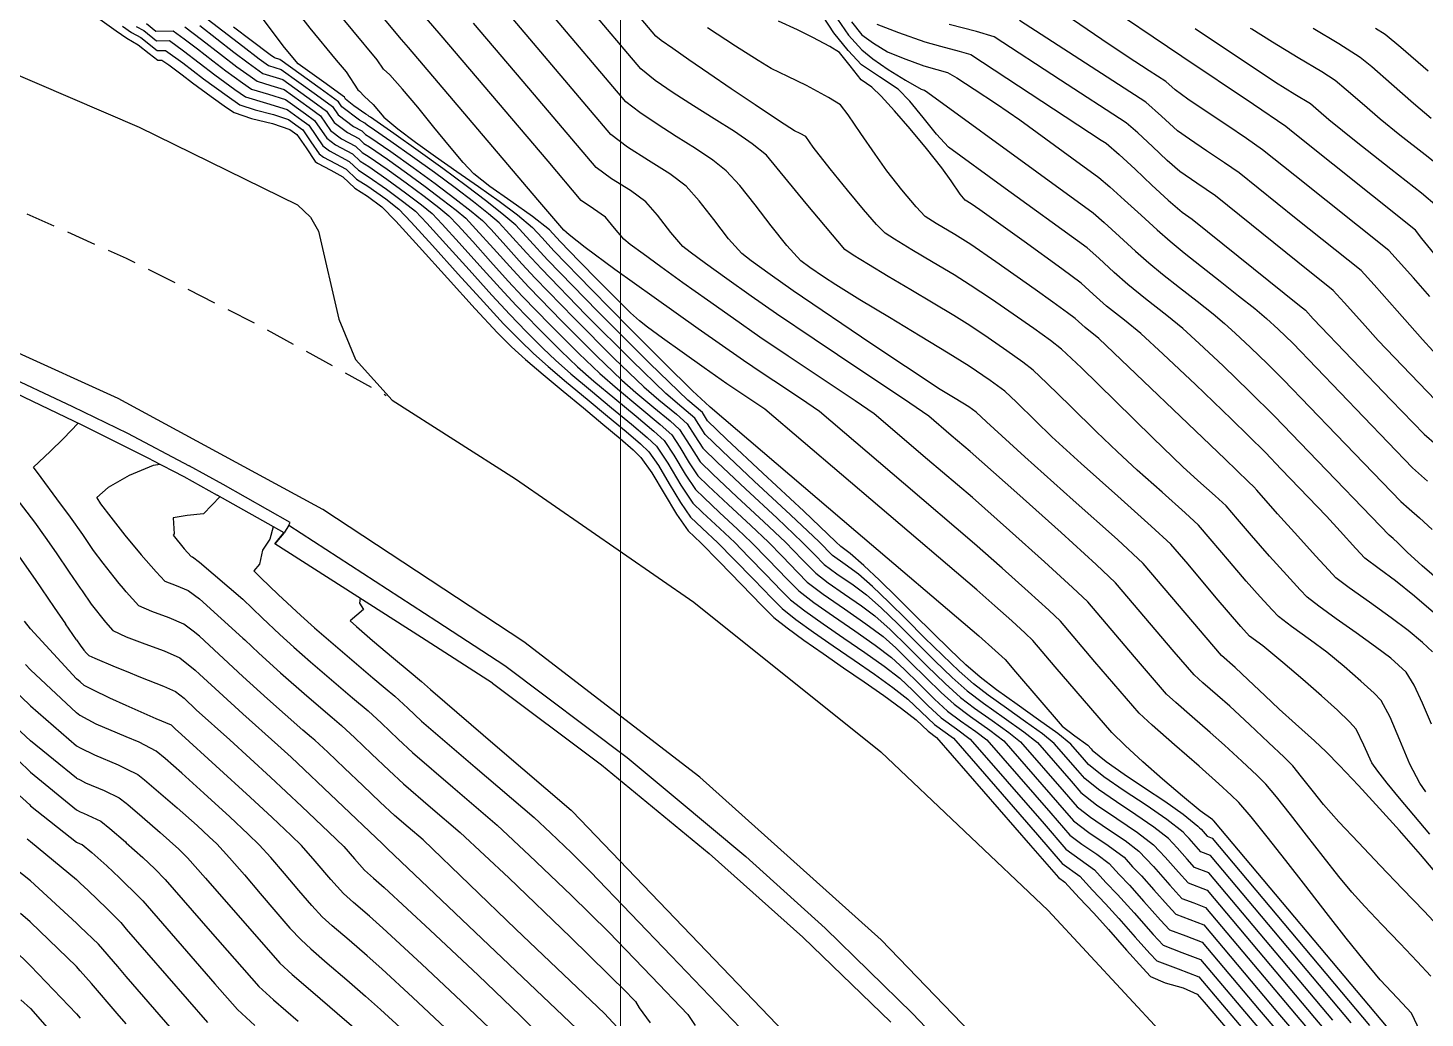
# Model space of a CAD drawing. Extents: x 61466 to 63015, y 108404 to 110397.
# Drawn here: x 62475 to 62533.9, y 109162.6 to 109204.3 of the extents above; entities that cross this region are included whole.
import ezdxf

# ---------------------------------------------------------------- set-up
doc = ezdxf.new("R2010")
doc.units = 0
doc.header["$LTSCALE"] = 1.000015
doc.header["$MEASUREMENT"] = 0
doc.linetypes.add('TRATTEGGIATA2', pattern=[0.375, 0.25, -0.125])
for name, color, linetype in [('Bâti', 7, 'Continuous'), ('coordinate', 2, 'Continuous'), ('curve livello 5m', 7, 'Continuous'), ('Per+Mod Surf', 7, 'Continuous'), ('Strade', 7, 'Continuous')]:
    doc.layers.add(name, color=color, linetype=linetype)
doc.layers.add('no_plot', color=5, linetype='Continuous', plot=False)

msp = doc.modelspace()

# ---------------------------------------------------------------- linework, layer by layer
at = {"layer": 'Bâti', "linetype": 'Continuous'}
for p, q in [((62473.379, 109190.015), (62476.909, 109188.343)), ((62477.316, 109187.568), (62474.532, 109188.892)), ((62476.909, 109188.343), (62479.234, 109187.222)), ((62480.234, 109186.096), (62477.316, 109187.568)), ((62479.234, 109187.222), (62481.819, 109185.847)), ((62480.234, 109186.096), (62481.597, 109185.403)), ((62483.262, 109185.062), (62481.819, 109185.847)), ((62481.597, 109185.403), (62483.01, 109184.62)), ((62486.079, 109183.462), (62483.262, 109185.062)), ((62485.827, 109183.02), (62483.01, 109184.62)), ((62486.017, 109183.343), (62485.827, 109183.02)), ((62486.017, 109183.343), (62486.079, 109183.462)), ((62486.017, 109183.343), (62492.255, 109179.302)), ((62485.807, 109183.018), (62485.433, 109182.565)), ((62491.605, 109178.62), (62485.433, 109182.565)), ((62492.255, 109179.302), (62495.127, 109177.441)), ((62494.609, 109176.698), (62491.605, 109178.62)), ((62495.127, 109177.441), (62500.274, 109173.564)), ((62494.609, 109176.698), (62499.187, 109173.26)), ((62499.187, 109173.26), (62503.731, 109169.526)), ((62500.274, 109173.564), (62502.298, 109171.878)), ((62502.298, 109171.878), (62505.28, 109169.395)), ((62503.731, 109169.526), (62507.675, 109166.004)), ((62505.28, 109169.395), (62508.611, 109166.379)), ((62508.611, 109166.379), (62512.298, 109162.788)), ((62507.675, 109166.004), (62511.379, 109162.412)), ((62512.298, 109162.788), (62515.977, 109158.911))]:
    msp.add_line(p, q, dxfattribs=at)
at = {"layer": 'coordinate', "linetype": 'Continuous', "lineweight": 0}
msp.add_line((62500, 109249.448), (62500, 108959.046), dxfattribs=at)
at = {"layer": 'curve livello 5m', "color": 2}
for p, q in [((62482.256, 109181.793), (62484.084, 109180.237)), ((62477.082, 109176.88), (62475.143, 109178.986)), ((62475.143, 109171.533), (62477.082, 109170.006)), ((62475.143, 109162.998), (62477.082, 109160.797))]:
    msp.add_line(p, q, dxfattribs=at)
at = {"layer": 'curve livello 5m', "color": 2, "flags": 128}
for points in [[(62532.326, 109162.168), (62524.988, 109170.903), (62524.971, 109170.909), (62524.951, 109170.932), (62524.946, 109170.937), (62524.941, 109170.943), (62524.418, 109171.318), (62523.668, 109171.934), (62522.829, 109172.65), (62521.993, 109173.388), (62521.248, 109174.069), (62520.684, 109174.614), (62518.31, 109177.381), (62517.358, 109178.499), (62517.045, 109178.795), (62516.474, 109179.315), (62515.756, 109179.958), (62515.001, 109180.625), (62510.914, 109184.105), (62506.071, 109188.23), (62505.354, 109188.714), (62504.467, 109189.308), (62503.517, 109189.975), (62502.586, 109190.636), (62501.763, 109191.228), (62501.136, 109191.688), (62500.794, 109191.952), (62500.421, 109192.297), (62499.82, 109192.884), (62499.072, 109193.633), (62498.257, 109194.463), (62497.454, 109195.294), (62496.998, 109195.791), (62496.283, 109196.354), (62495.379, 109196.989), (62494.488, 109197.615), (62493.814, 109198.152), (62493.369, 109198.625), (62492.788, 109199.311), (62492.131, 109200.117), (62491.454, 109200.949), (62490.815, 109201.713), (62490.272, 109202.317), (62490.007, 109202.558), (62489.75, 109202.947), (62488.725, 109204.179), (62487.975, 109205.083)], [(62534.092, 109170.336), (62533.411, 109171.131), (62532.803, 109171.856), (62532.291, 109172.483), (62531.898, 109172.988), (62531.645, 109173.343), (62531.305, 109174.08), (62530.983, 109174.76), (62530.7, 109175.069), (62530.196, 109175.554), (62529.523, 109176.166), (62528.738, 109176.855), (62527.895, 109177.572), (62527.048, 109178.27), (62526.491, 109178.678), (62526.12, 109179.087), (62525.091, 109180.294), (62523.906, 109181.701), (62523.177, 109182.544), (62522.35, 109183.312), (62520.94, 109184.57), (62519.396, 109185.946), (62518.165, 109187.064), (62517.47, 109187.738), (62516.671, 109188.525), (62516.179, 109188.993), (62515.561, 109189.446), (62514.684, 109190.041), (62513.801, 109190.595), (62512.62, 109191.31), (62511.319, 109192.09), (62510.075, 109192.841), (62509.067, 109193.467), (62508.55, 109193.809), (62507.971, 109194.204), (62507.588, 109194.48), (62506.997, 109195.123), (62506.344, 109195.951), (62505.672, 109196.837), (62505.025, 109197.654), (62504.448, 109198.276), (62503.877, 109198.728), (62503.149, 109199.216), (62502.343, 109199.723), (62501.535, 109200.231), (62500.802, 109200.723), (62500.22, 109201.179), (62496.869, 109205.139)], [(62482.277, 109204.388), (62482.996, 109203.83), (62483.713, 109203.274), (62484.305, 109202.823), (62484.305, 109202.823), (62484.93, 109202.376), (62485.767, 109202.122), (62487.032, 109201.202), (62487.611, 109200.782), (62487.936, 109200.305), (62488.498, 109199.885), (62488.966, 109199.635), (62489.183, 109199.427), (62489.417, 109199.283), (62490.178, 109198.757), (62490.98, 109198.186), (62491.767, 109197.61), (62492.482, 109197.072), (62493.069, 109196.614), (62493.472, 109196.276), (62493.472, 109196.276), (62493.907, 109195.818), (62494.649, 109194.997), (62495.466, 109194.09), (62496.13, 109193.37), (62496.13, 109193.37), (62497.533, 109191.929), (62498.984, 109190.478), (62500.048, 109189.451), (62500.048, 109189.451), (62500.642, 109188.936), (62501.396, 109188.311), (62502.082, 109187.74), (62502.473, 109187.384), (62502.473, 109187.384), (62502.908, 109186.711), (62503.354, 109186.011), (62503.354, 109186.011), (62503.884, 109185.492), (62504.9, 109184.545), (62506.038, 109183.487), (62506.938, 109182.633), (62506.938, 109182.633), (62507.649, 109181.903), (62508.215, 109181.328), (62508.215, 109181.328), (62508.741, 109180.928), (62509.435, 109180.447), (62510.143, 109179.958), (62510.71, 109179.532), (62510.71, 109179.532), (62511.347, 109178.958), (62512.103, 109178.223), (62512.901, 109177.43), (62513.666, 109176.685), (62514.321, 109176.092), (62514.321, 109176.092), (62514.909, 109175.643), (62515.65, 109175.118), (62516.357, 109174.615), (62516.846, 109174.23), (62516.846, 109174.23), (62518.688, 109172.119), (62519.231, 109171.488), (62519.787, 109171.057), (62520.513, 109170.566), (62521.247, 109170.07), (62521.828, 109169.626), (62521.828, 109169.626), (62522.13, 109169.293), (62522.439, 109168.971), (62523.139, 109168.187), (62523.645, 109167.625), (62523.645, 109167.625), (62524.146, 109167.439), (62524.639, 109167.253), (62524.639, 109167.253), (62528.45, 109162.716), (62529.716, 109161.229)], [(62534.579, 109180.937), (62533.767, 109181.638), (62533.133, 109182.207), (62532.731, 109182.608), (62532.534, 109182.79), (62532.373, 109182.931), (62528.985, 109186.438), (62527.542, 109187.94), (62526.489, 109188.977), (62525.373, 109190.054), (62524.375, 109190.998), (62523.677, 109191.636), (62523.005, 109192.18), (62522.113, 109192.879), (62521.359, 109193.486), (62520.792, 109193.992), (62520.138, 109194.591), (62519.649, 109195.023), (62516.037, 109197.644), (62513.813, 109199.264), (62513.307, 109199.811), (62512.737, 109200.512), (62512.175, 109201.202), (62511.693, 109201.713), (62510.906, 109202.229), (62510.143, 109202.734), (62509.578, 109203.336), (62508.981, 109204.09), (62508.534, 109204.77)], [(62534.649, 109190.208), (62533.782, 109191.17), (62532.709, 109192.383), (62531.741, 109193.474), (62531.187, 109194.074), (62528.461, 109196.248), (62526.048, 109198.187), (62525.439, 109198.613), (62524.682, 109199.118), (62523.959, 109199.602), (62523.454, 109199.961), (62522.78, 109200.574), (62522.126, 109201.166), (62516.802, 109204.607)], [(62534.144, 109200.473), (62533.397, 109201.112), (62532.473, 109201.918), (62531.636, 109202.646), (62531.151, 109203.05), (62530.255, 109203.619), (62529.176, 109204.271)], [(62483.127, 109184.554), (62482.423, 109183.834), (62481.734, 109183.754), (62481.156, 109183.656), (62481.156, 109183.656), (62481.193, 109182.984), (62481.153, 109182.922), (62481.621, 109182.349), (62481.903, 109182.037), (62481.96, 109182.013), (62482.256, 109181.793)], [(62484.084, 109180.237), (62484.903, 109179.448), (62485.642, 109178.746), (62485.642, 109178.746), (62486.232, 109178.214), (62486.938, 109177.591), (62486.938, 109177.591), (62488.704, 109176.08), (62488.704, 109176.08), (62489.367, 109175.532), (62489.926, 109175.01), (62490.626, 109174.339), (62491.229, 109173.774), (62491.229, 109173.774), (62492.933, 109172.316), (62494.797, 109170.722), (62496.166, 109169.443), (62497.909, 109167.77), (62499.502, 109166.203), (62501.294, 109164.335), (62502.826, 109162.737), (62503.135, 109162.273)], [(62475.143, 109178.986), (62474.887, 109179.311)], [(62477.237, 109176.747), (62477.082, 109176.88)], [(62479.176, 109175.753), (62478.486, 109176.07), (62477.769, 109176.411), (62477.409, 109176.599), (62477.237, 109176.747)], [(62494.782, 109161.866), (62493.303, 109163.288), (62491.614, 109164.879), (62489.988, 109166.381), (62489.416, 109166.883), (62488.746, 109167.46), (62488.321, 109167.838), (62487.793, 109168.426), (62487.132, 109169.203), (62486.554, 109169.854), (62486.118, 109170.278), (62485.319, 109171.036), (62484.395, 109171.901), (62481.507, 109174.54), (62481.239, 109174.779), (62481.142, 109174.871), (62481.074, 109174.925), (62480.429, 109175.191), (62479.42, 109175.641), (62479.176, 109175.753)], [(62474.385, 109172.235), (62475.109, 109171.565), (62475.143, 109171.533)], [(62477.082, 109170.006), (62477.237, 109169.933)], [(62477.237, 109169.933), (62477.319, 109169.895), (62477.723, 109169.564), (62478.361, 109168.998), (62478.361, 109168.998), (62478.889, 109168.502), (62479.176, 109168.222)], [(62479.176, 109168.222), (62479.452, 109167.955), (62479.879, 109167.522), (62479.879, 109167.522), (62482.912, 109164.03), (62483.864, 109162.945), (62484.592, 109162.282)], [(62474.737, 109163.354), (62475.143, 109162.998)]]:
    msp.add_lwpolyline(points, dxfattribs=at)
at = {"layer": 'no_plot'}
for p, q in [((62482.256, 109180.244), (62484.084, 109178.597)), ((62477.082, 109178.519), (62476.617, 109179.189)), ((62484.084, 109176.976), (62482.256, 109178.672)), ((62477.082, 109175.45), (62475.143, 109177.254)), ((62482.256, 109177.076), (62484.084, 109175.399)), ((62475.143, 109175.734), (62477.082, 109174.052)), ((62477.082, 109172.696), (62475.143, 109174.26)), ((62475.143, 109172.947), (62477.082, 109171.354)), ((62475.143, 109170.03), (62477.082, 109168.424)), ((62475.143, 109168.372), (62477.082, 109166.591)), ((62475.143, 109166.631), (62477.082, 109164.763)), ((62477.082, 109162.773), (62475.143, 109164.797))]:
    msp.add_line(p, q, dxfattribs=at)
at = {"layer": 'no_plot', "flags": 128}
for points in [[(62534.125, 109164.36), (62533.554, 109164.974), (62532.832, 109165.729), (62532.063, 109166.53), (62531.352, 109167.283), (62530.8, 109167.893), (62530.8, 109167.893), (62530.25, 109168.559), (62529.594, 109169.391), (62528.894, 109170.292), (62528.215, 109171.165), (62527.62, 109171.913), (62527.174, 109172.438), (62527.174, 109172.438), (62526.805, 109172.803), (62526.161, 109173.415), (62525.433, 109174.089), (62525.433, 109174.089), (62524.833, 109174.623), (62524.079, 109175.28), (62523.393, 109175.879), (62522.999, 109176.238), (62522.999, 109176.238), (62521.651, 109177.809), (62519.686, 109180.117), (62519.039, 109180.73), (62517.859, 109181.803), (62516.376, 109183.131), (62514.816, 109184.509), (62514.816, 109184.509), (62512.922, 109186.122), (62510.676, 109188.035), (62509.878, 109188.586), (62508.528, 109189.485), (62507.05, 109190.467), (62505.869, 109191.266), (62505.869, 109191.266), (62504.753, 109192.047), (62503.653, 109192.824), (62502.617, 109193.561), (62501.697, 109194.223), (62500.942, 109194.774), (62500.403, 109195.177), (62500.131, 109195.396), (62500.131, 109195.396), (62499.745, 109195.863), (62499.365, 109196.321), (62499.365, 109196.321), (62498.852, 109196.674), (62498.335, 109197.029), (62498.335, 109197.029), (62496.943, 109198.673), (62492.437, 109203.979), (62490.218, 109206.555)], [(62535.132, 109193.719), (62533.755, 109195.423), (62533.755, 109195.423), (62533.484, 109195.773), (62531.674, 109197.221), (62528.325, 109199.892), (62528.02, 109200.137), (62526.653, 109201.071), (62523.642, 109203.083), (62520.062, 109205.513)], [(62486.104, 109205.307), (62486.91, 109204.278), (62486.91, 109204.278), (62488.022, 109202.938), (62488.44, 109202.436), (62488.935, 109201.687), (62488.997, 109201.631), (62489.191, 109201.414), (62489.578, 109201.062), (62490.026, 109200.535), (62490.612, 109200.037), (62491.353, 109199.477), (62492.201, 109198.872), (62493.105, 109198.244), (62494.016, 109197.612), (62494.884, 109196.996), (62495.66, 109196.415), (62496.293, 109195.888), (62496.293, 109195.888), (62496.69, 109195.457), (62497.189, 109194.909), (62497.189, 109194.909), (62498.769, 109193.273), (62500.375, 109191.64), (62501.847, 109190.166), (62503.029, 109189.011), (62503.763, 109188.332), (62503.767, 109188.329), (62503.768, 109188.328), (62509.911, 109183.097), (62515.093, 109178.683), (62515.781, 109178.071), (62516.195, 109177.69), (62516.639, 109177.168), (62518.603, 109174.879), (62519.138, 109174.484), (62519.678, 109174.086), (62519.821, 109173.923), (62519.863, 109173.874), (62520.454, 109173.397), (62521.214, 109172.86), (62522.063, 109172.292), (62522.918, 109171.72), (62523.697, 109171.173), (62524.318, 109170.679), (62524.383, 109170.608), (62524.449, 109170.54), (62524.706, 109170.253), (62524.918, 109170.173), (62531.55, 109162.277)], [(62533.68, 109162.025), (62533.306, 109162.793), (62532.723, 109163.424), (62531.989, 109164.207), (62531.989, 109164.207), (62531.333, 109164.995), (62530.563, 109165.959), (62529.723, 109167.032), (62528.859, 109168.146), (62528.014, 109169.234), (62527.232, 109170.229), (62526.558, 109171.063), (62526.036, 109171.669), (62526.036, 109171.669), (62525.716, 109171.98), (62525.204, 109172.458), (62525.204, 109172.458), (62524.375, 109173.195), (62523.333, 109174.103), (62522.387, 109174.93), (62521.842, 109175.426), (62521.842, 109175.426), (62519.981, 109177.595), (62518.522, 109179.308), (62518.042, 109179.763), (62517.167, 109180.559), (62516.066, 109181.545), (62514.909, 109182.567), (62511.918, 109185.114), (62508.373, 109188.133), (62507.842, 109188.5), (62506.941, 109189.099), (62505.956, 109189.754), (62505.168, 109190.287), (62505.168, 109190.287), (62503.268, 109191.619), (62501.407, 109192.941), (62499.762, 109194.124), (62498.509, 109195.044), (62497.825, 109195.572), (62497.825, 109195.572), (62497.718, 109195.679), (62497.704, 109195.694), (62497.602, 109195.77), (62496.509, 109197.055), (62491.069, 109203.46), (62490.775, 109203.802), (62489.427, 109205.42)], [(62533.92, 109172.123), (62533.659, 109172.483), (62533.659, 109172.483), (62533.249, 109173.282), (62532.825, 109174.293), (62532.411, 109175.268), (62532.034, 109175.962), (62532.034, 109175.962), (62531.737, 109176.273), (62531.184, 109176.781), (62530.483, 109177.391), (62529.742, 109178.007), (62529.742, 109178.007), (62529.063, 109178.509), (62528.259, 109179.078), (62527.704, 109179.498), (62527.704, 109179.498), (62527.438, 109179.779), (62526.935, 109180.335), (62526.346, 109180.998), (62526.346, 109180.998), (62525.645, 109181.82), (62524.838, 109182.778), (62524.341, 109183.353), (62524.341, 109183.353), (62523.777, 109183.876), (62522.816, 109184.734), (62521.764, 109185.671), (62520.926, 109186.433), (62520.926, 109186.433), (62520.04, 109187.287), (62518.947, 109188.362), (62517.955, 109189.335), (62517.376, 109189.88), (62517.376, 109189.88), (62516.944, 109190.209), (62516.271, 109190.689), (62515.484, 109191.233), (62514.706, 109191.752), (62514.706, 109191.752), (62514.029, 109192.178), (62513.168, 109192.699), (62512.217, 109193.264), (62511.274, 109193.823), (62510.434, 109194.326), (62509.794, 109194.721), (62509.449, 109194.959), (62509.449, 109194.959), (62507.821, 109196.898), (62506.142, 109198.928), (62505.543, 109199.409), (62504.791, 109199.927), (62503.945, 109200.466), (62503.068, 109201.013), (62502.219, 109201.555), (62501.459, 109202.076), (62500.849, 109202.563), (62500.849, 109202.563), (62498.59, 109205.231)], [(62534.152, 109174.973), (62533.777, 109175.856), (62533.419, 109176.611), (62533.085, 109177.165), (62533.085, 109177.165), (62532.436, 109177.744), (62531.795, 109178.23), (62530.982, 109178.81), (62530.138, 109179.405), (62529.404, 109179.935), (62528.918, 109180.318), (62528.918, 109180.318), (62528.621, 109180.627), (62528.057, 109181.242), (62527.338, 109182.043), (62526.572, 109182.908), (62526.572, 109182.908), (62525.977, 109183.609), (62525.505, 109184.162), (62525.049, 109184.58), (62524.315, 109185.234), (62523.686, 109185.802), (62523.686, 109185.802), (62522.411, 109187.031), (62520.835, 109188.581), (62519.407, 109189.982), (62518.573, 109190.767), (62518.573, 109190.767), (62518.109, 109191.124), (62517.4, 109191.637), (62516.538, 109192.241), (62515.617, 109192.871), (62514.728, 109193.463), (62514.728, 109193.463), (62514.042, 109193.891), (62513.16, 109194.417), (62512.262, 109194.95), (62511.529, 109195.393), (62511.139, 109195.652), (62511.139, 109195.652), (62510.784, 109196.014), (62510.23, 109196.642), (62509.551, 109197.452), (62508.819, 109198.355), (62508.106, 109199.265), (62508.106, 109199.265), (62507.794, 109199.712), (62507.562, 109199.843), (62507.323, 109199.957), (62506.692, 109200.365), (62505.666, 109201.051), (62504.658, 109201.732), (62503.712, 109202.375), (62502.876, 109202.949), (62502.194, 109203.424), (62501.713, 109203.766), (62501.477, 109203.946), (62501.477, 109203.946), (62500.312, 109205.323)], [(62477.866, 109204.8), (62478.743, 109204.171), (62479.198, 109203.854), (62479.678, 109203.585), (62480.137, 109203.213), (62480.504, 109202.927), (62480.504, 109202.927), (62480.676, 109202.931), (62480.962, 109202.733), (62481.532, 109202.316), (62481.532, 109202.316), (62481.966, 109201.983), (62482.748, 109201.41), (62483.397, 109200.945), (62483.719, 109200.728), (62483.719, 109200.728), (62484.454, 109200.483), (62485.338, 109200.262), (62486.067, 109200.016), (62486.067, 109200.016), (62486.267, 109199.871), (62486.359, 109199.804), (62486.747, 109199.235), (62487.138, 109198.662), (62487.138, 109198.662), (62487.229, 109198.594), (62487.798, 109198.294), (62488.304, 109198.02), (62488.304, 109198.02), (62488.801, 109197.542), (62489.339, 109197.21), (62489.945, 109196.761), (62490.524, 109196.159), (62491.515, 109195.069), (62492.702, 109193.749), (62493.871, 109192.455), (62494.807, 109191.446), (62494.807, 109191.446), (62495.399, 109190.854), (62495.991, 109190.328), (62496.737, 109189.695), (62497.572, 109189), (62498.433, 109188.29), (62499.255, 109187.609), (62499.976, 109187.004), (62500.531, 109186.52), (62500.857, 109186.204), (62500.857, 109186.204), (62501.317, 109185.554), (62501.834, 109184.688), (62502.359, 109183.808), (62502.84, 109183.114), (62502.84, 109183.114), (62503.382, 109182.603), (62504.148, 109181.826), (62505.093, 109180.847), (62505.951, 109179.962), (62506.453, 109179.466), (62506.453, 109179.466), (62507.011, 109179.021), (62507.716, 109178.505), (62508.524, 109177.94), (62509.386, 109177.348), (62510.256, 109176.751), (62511.088, 109176.171), (62511.836, 109175.629), (62512.451, 109175.148), (62512.451, 109175.148), (62512.954, 109174.669), (62513.306, 109174.41), (62517.271, 109169.863), (62518.44, 109168.505), (62518.714, 109168.308), (62519.314, 109167.649), (62519.927, 109167.01), (62520.544, 109166.326), (62521.314, 109165.455), (62521.989, 109164.695), (62522.32, 109164.341), (62522.32, 109164.341), (62522.934, 109164.081), (62523.688, 109163.861), (62524.29, 109163.602), (62524.29, 109163.602), (62524.574, 109163.264), (62527.005, 109160.408)], [(62479.021, 109204.366), (62479.397, 109204.104), (62479.794, 109203.881), (62480.477, 109203.336), (62480.833, 109203.345), (62481.561, 109202.822), (62481.999, 109202.485), (62482.433, 109202.151), (62483.423, 109201.43), (62483.962, 109201.058), (62484.601, 109200.844), (62485.371, 109200.651), (62486.007, 109200.438), (62486.42, 109200.137), (62486.609, 109200), (62486.952, 109199.497), (62487.298, 109198.99), (62487.482, 109198.852), (62487.987, 109198.586), (62488.437, 109198.343), (62488.877, 109197.919), (62489.354, 109197.625), (62490.106, 109197.09), (62490.65, 109196.664), (62491.177, 109196.117), (62492.078, 109195.126), (62493.158, 109193.925), (62494.221, 109192.749), (62495.071, 109191.831), (62495.761, 109191.127), (62496.329, 109190.573), (62496.943, 109190.031), (62497.724, 109189.371), (62498.589, 109188.654), (62499.451, 109187.942), (62500.227, 109187.295), (62500.832, 109186.774), (62501.181, 109186.44), (62501.589, 109185.862), (62502.049, 109185.093), (62502.515, 109184.31), (62502.943, 109183.693), (62503.439, 109183.222), (62504.093, 109182.609), (62504.77, 109181.923), (62505.604, 109181.058), (62506.362, 109180.276), (62506.805, 109179.838), (62507.38, 109179.383), (62508.118, 109178.85), (62508.957, 109178.268), (62509.837, 109177.666), (62510.695, 109177.072), (62511.471, 109176.516), (62512.103, 109176.025), (62512.661, 109175.494), (62513.227, 109174.954), (62514.014, 109174.374), (62517.554, 109170.314), (62518.598, 109169.102), (62519.337, 109168.572), (62519.877, 109167.978), (62520.43, 109167.403), (62520.985, 109166.786), (62521.679, 109166.002), (62522.287, 109165.317), (62522.585, 109164.998), (62523.478, 109164.664), (62524.36, 109164.333), (62525.35, 109163.154), (62527.547, 109160.572)], [(62479.597, 109204.353), (62479.911, 109204.177), (62480.451, 109203.746), (62480.99, 109203.758), (62481.59, 109203.328), (62482.248, 109202.822), (62482.901, 109202.319), (62482.901, 109202.319), (62483.745, 109201.704), (62484.204, 109201.387), (62484.204, 109201.387), (62485.077, 109201.123), (62485.947, 109200.859), (62485.947, 109200.859), (62486.573, 109200.403), (62486.859, 109200.195), (62487.158, 109199.759), (62487.457, 109199.319), (62487.457, 109199.319), (62487.736, 109199.111), (62488.569, 109198.666), (62488.953, 109198.296), (62489.37, 109198.039), (62490.136, 109197.502), (62490.871, 109196.957), (62491.356, 109196.567), (62491.356, 109196.567), (62491.83, 109196.074), (62492.641, 109195.182), (62493.613, 109194.101), (62494.57, 109193.042), (62495.336, 109192.216), (62495.336, 109192.216), (62496.024, 109191.509), (62496.736, 109190.797), (62497.259, 109190.292), (62497.259, 109190.292), (62497.902, 109189.727), (62498.727, 109189.034), (62499.618, 109188.298), (62500.456, 109187.603), (62501.124, 109187.035), (62501.504, 109186.676), (62501.504, 109186.676), (62501.992, 109185.957), (62502.537, 109185.032), (62503.046, 109184.272), (62503.454, 109183.878), (62504.181, 109183.203), (62504.804, 109182.615), (62505.391, 109182.02), (62506.116, 109181.269), (62506.773, 109180.591), (62507.158, 109180.21), (62507.755, 109179.743), (62508.532, 109179.189), (62509.405, 109178.588), (62510.29, 109177.98), (62511.101, 109177.405), (62511.755, 109176.902), (62512.302, 109176.393), (62512.941, 109175.76), (62513.501, 109175.238), (62514.144, 109174.767), (62514.722, 109174.338), (62517.838, 109170.765), (62518.756, 109169.698), (62519.351, 109169.271), (62519.96, 109168.835), (62520.44, 109168.306), (62520.932, 109167.795), (62521.628, 109167.018), (62522.425, 109166.117), (62522.85, 109165.655), (62523.645, 109165.358), (62524.43, 109165.063), (62526.125, 109163.045), (62528.089, 109160.736)], [(62480.027, 109204.473), (62480.425, 109204.155), (62481.147, 109204.172), (62481.619, 109203.833), (62482.173, 109203.41), (62482.821, 109202.906), (62483.369, 109202.487), (62483.369, 109202.487), (62484.067, 109201.979), (62484.446, 109201.717), (62484.446, 109201.717), (62485.168, 109201.498), (62485.887, 109201.28), (62485.887, 109201.28), (62486.726, 109200.67), (62487.11, 109200.391), (62487.617, 109199.648), (62487.99, 109199.369), (62488.702, 109198.989), (62489.03, 109198.673), (62489.386, 109198.454), (62490.152, 109197.921), (62490.936, 109197.35), (62491.615, 109196.836), (62492.061, 109196.47), (62492.061, 109196.47), (62492.483, 109196.032), (62493.204, 109195.238), (62494.069, 109194.277), (62494.92, 109193.335), (62495.601, 109192.601), (62495.601, 109192.601), (62496.527, 109191.649), (62497.486, 109190.69), (62498.188, 109190.012), (62498.188, 109190.012), (62498.872, 109189.415), (62499.752, 109188.681), (62500.653, 109187.936), (62501.403, 109187.305), (62501.827, 109186.912), (62502.246, 109186.296), (62502.713, 109185.503), (62503.149, 109184.852), (62503.499, 109184.509), (62504.169, 109183.884), (62504.921, 109183.185), (62505.515, 109182.621), (62506.213, 109181.909), (62507.015, 109181.078), (62507.51, 109180.583), (62508.138, 109180.097), (62508.965, 109179.516), (62509.869, 109178.897), (62510.724, 109178.298), (62511.407, 109177.779), (62511.943, 109177.289), (62512.581, 109176.661), (62513.224, 109176.027), (62513.774, 109175.523), (62514.317, 109175.116), (62514.965, 109174.659), (62515.43, 109174.302), (62518.121, 109171.216), (62518.914, 109170.295), (62519.42, 109169.915), (62520.058, 109169.489), (62520.582, 109169.099), (62521.003, 109168.635), (62521.434, 109168.187), (62522.045, 109167.506), (62522.743, 109166.717), (62523.115, 109166.312), (62523.812, 109166.052), (62524.5, 109165.793), (62526.9, 109162.935), (62528.631, 109160.9)], [(62481.648, 109204.339), (62482.341, 109203.809), (62483.151, 109203.18), (62483.837, 109202.655), (62483.837, 109202.655), (62484.388, 109202.253), (62484.688, 109202.046), (62484.688, 109202.046), (62485.259, 109201.873), (62485.827, 109201.701), (62485.827, 109201.701), (62486.879, 109200.936), (62487.36, 109200.586), (62487.777, 109199.976), (62488.244, 109199.627), (62488.834, 109199.312), (62489.106, 109199.05), (62489.401, 109198.868), (62490.165, 109198.339), (62490.964, 109197.765), (62491.718, 109197.206), (62492.346, 109196.722), (62492.766, 109196.373), (62492.766, 109196.373), (62493.135, 109195.99), (62493.767, 109195.295), (62494.524, 109194.453), (62495.269, 109193.629), (62495.865, 109192.985), (62495.865, 109192.985), (62497.03, 109191.789), (62498.235, 109190.584), (62499.118, 109189.731), (62499.861, 109189.088), (62500.803, 109188.307), (62501.661, 109187.592), (62502.15, 109187.148), (62502.499, 109186.635), (62502.888, 109185.974), (62503.251, 109185.431), (62503.691, 109185), (62504.534, 109184.214), (62505.48, 109183.336), (62506.226, 109182.627), (62506.799, 109182.043), (62507.457, 109181.362), (62507.863, 109180.955), (62508.536, 109180.444), (62509.425, 109179.827), (62510.332, 109179.2), (62511.058, 109178.655), (62511.586, 109178.18), (62512.211, 109177.571), (62512.872, 109176.915), (62513.505, 109176.298), (62514.047, 109175.807), (62514.733, 109175.294), (62515.551, 109174.717), (62516.138, 109174.266), (62518.404, 109171.667), (62519.072, 109170.891), (62519.719, 109170.406), (62520.535, 109169.86), (62521.205, 109169.362), (62521.567, 109168.964), (62521.937, 109168.579), (62522.461, 109167.995), (62523.061, 109167.316), (62523.38, 109166.968), (62523.979, 109166.745), (62524.569, 109166.523), (62527.675, 109162.826), (62529.174, 109161.064)], [(62482.406, 109204.818), (62483.245, 109204.166), (62484.082, 109203.517), (62484.773, 109202.991), (62484.773, 109202.991), (62485.173, 109202.705), (62485.707, 109202.543), (62487.185, 109201.469), (62487.861, 109200.977), (62488.096, 109200.633), (62488.752, 109200.143), (62489.099, 109199.958), (62489.259, 109199.804), (62489.432, 109199.697), (62490.323, 109199.082), (62491.262, 109198.414), (62492.183, 109197.74), (62493.019, 109197.111), (62493.706, 109196.574), (62494.177, 109196.179), (62494.177, 109196.179), (62494.54, 109195.797), (62495.159, 109195.112), (62495.841, 109194.355), (62496.395, 109193.755), (62496.395, 109193.755), (62498.036, 109192.07), (62499.733, 109190.371), (62500.978, 109189.17), (62501.607, 109188.631), (62502.348, 109188.018), (62502.797, 109187.62), (62503.122, 109187.115), (62503.457, 109186.59), (62504.077, 109185.983), (62505.265, 109184.876), (62506.597, 109183.638), (62507.649, 109182.639), (62508.161, 109182.114), (62508.567, 109181.7), (62509.104, 109181.302), (62509.79, 109180.83), (62510.362, 109180.409), (62510.972, 109179.865), (62511.689, 109179.175), (62512.462, 109178.41), (62513.238, 109177.641), (62513.966, 109176.94), (62514.594, 109176.376), (62515.284, 109175.85), (62516.152, 109175.235), (62516.981, 109174.645), (62517.554, 109174.194), (62518.971, 109172.57), (62519.389, 109172.084), (62520.045, 109171.576), (62520.901, 109170.997), (62521.766, 109170.413), (62522.45, 109169.889), (62522.693, 109169.622), (62522.942, 109169.363), (62523.503, 109168.733), (62523.911, 109168.282), (62524.709, 109167.983), (62529.225, 109162.606), (62530.258, 109161.393)], [(62530, 109162.497), (62524.779, 109168.713), (62524.176, 109168.939), (62523.868, 109169.28), (62523.444, 109169.755), (62523.444, 109169.755), (62523.256, 109169.951), (62523.073, 109170.153), (62522.466, 109170.628), (62521.698, 109171.156), (62520.88, 109171.7), (62520.126, 109172.221), (62519.547, 109172.681), (62519.547, 109172.681), (62519.254, 109173.021), (62518.262, 109174.158), (62517.768, 109174.555), (62517.054, 109175.07), (62516.248, 109175.638), (62515.476, 109176.19), (62514.867, 109176.661), (62514.867, 109176.661), (62514.258, 109177.203), (62513.559, 109177.87), (62512.806, 109178.611), (62512.038, 109179.374), (62511.292, 109180.109), (62510.604, 109180.763), (62510.014, 109181.286), (62510.014, 109181.286), (62509.455, 109181.687), (62508.92, 109182.073), (62508.92, 109182.073), (62508.36, 109182.645), (62507.155, 109183.789), (62505.63, 109185.206), (62504.27, 109186.474), (62503.56, 109187.17), (62503.56, 109187.17), (62503.12, 109187.856), (62502.581, 109188.32), (62501.907, 109188.889), (62500.482, 109190.265), (62498.539, 109192.21), (62496.66, 109194.14), (62496.037, 109194.818), (62495.324, 109195.611), (62494.882, 109196.082), (62494.437, 109196.459), (62493.802, 109196.96), (62493.025, 109197.552), (62492.153, 109198.198), (62491.235, 109198.863), (62490.317, 109199.513), (62489.448, 109200.111), (62489.335, 109200.181), (62489.231, 109200.281), (62489.006, 109200.401), (62488.255, 109200.962), (62488.112, 109201.173), (62487.338, 109201.735), (62485.648, 109202.964), (62485.415, 109203.035), (62485.241, 109203.159), (62484.437, 109203.762), (62483.695, 109204.327)], [(62530.775, 109162.387), (62524.848, 109169.443), (62524.441, 109169.596), (62523.946, 109170.148), (62523.82, 109170.28), (62523.696, 109170.416), (62523.009, 109170.954), (62522.139, 109171.552), (62521.214, 109172.168), (62520.36, 109172.757), (62519.705, 109173.277), (62519.705, 109173.277), (62519.538, 109173.472), (62518.97, 109174.122), (62518.412, 109174.57), (62517.607, 109175.151), (62516.698, 109175.791), (62515.827, 109176.414), (62515.14, 109176.945), (62515.14, 109176.945), (62514.546, 109177.472), (62513.869, 109178.111), (62513.138, 109178.826), (62512.382, 109179.576), (62511.628, 109180.324), (62510.905, 109181.03), (62510.242, 109181.656), (62509.665, 109182.162), (62509.665, 109182.162), (62509.272, 109182.445), (62509.071, 109182.651), (62507.714, 109183.94), (62505.995, 109185.537), (62504.463, 109186.965), (62503.663, 109187.749), (62503.663, 109187.749), (62503.443, 109188.092), (62502.837, 109188.609), (62501.231, 109190.159), (62499.041, 109192.35), (62496.924, 109194.524), (62496.179, 109195.342), (62495.588, 109195.985), (62495.086, 109196.41), (62494.37, 109196.975), (62493.494, 109197.641), (62492.512, 109198.369), (62491.478, 109199.119), (62490.443, 109199.851), (62489.464, 109200.526), (62489.412, 109200.558), (62489.364, 109200.604), (62489.26, 109200.659), (62488.766, 109201.003), (62488.415, 109201.29), (62488.362, 109201.368), (62487.491, 109202.001), (62486.422, 109202.779), (62485.846, 109203.473), (62484.893, 109204.72)], [(62534.633, 109166.254), (62533.844, 109167.089), (62532.94, 109168.033), (62531.994, 109169.019), (62531.076, 109169.983), (62530.258, 109170.858), (62529.611, 109171.579), (62529.611, 109171.579), (62529.179, 109172.116), (62528.685, 109172.751), (62528.313, 109173.207), (62528.313, 109173.207), (62527.943, 109173.578), (62527.295, 109174.199), (62526.493, 109174.953), (62525.663, 109175.72), (62525.663, 109175.72), (62525.139, 109176.183), (62524.528, 109176.716), (62524.156, 109177.05), (62524.156, 109177.05), (62523.322, 109178.022), (62520.85, 109180.926), (62520.035, 109181.697), (62518.552, 109183.047), (62516.686, 109184.718), (62514.724, 109186.451), (62514.724, 109186.451), (62513.925, 109187.131), (62512.978, 109187.937), (62511.915, 109188.672), (62510.115, 109189.87), (62508.145, 109191.179), (62506.57, 109192.246), (62506.57, 109192.246), (62505.495, 109192.999), (62504.467, 109193.728), (62503.581, 109194.366), (62502.933, 109194.842), (62502.616, 109195.091), (62502.616, 109195.091), (62502.11, 109195.677), (62501.557, 109196.401), (62501.06, 109196.973), (62501.06, 109196.973), (62500.416, 109197.439), (62499.615, 109197.942), (62498.963, 109198.413), (62498.963, 109198.413), (62496.133, 109201.757), (62493.804, 109204.498)], [(62534.757, 109168.211), (62533.688, 109169.476), (62532.806, 109170.495), (62532.806, 109170.495), (62531.971, 109171.417), (62531.081, 109172.381), (62530.282, 109173.23), (62529.717, 109173.81), (62529.717, 109173.81), (62529.222, 109174.263), (62528.424, 109174.978), (62527.74, 109175.599), (62527.74, 109175.599), (62527.136, 109176.17), (62526.432, 109176.842), (62525.892, 109177.351), (62525.892, 109177.351), (62525.313, 109177.862), (62524.993, 109178.236), (62522.013, 109181.735), (62520.923, 109182.747), (62519.064, 109184.407), (62517.027, 109186.221), (62515.405, 109187.695), (62515.405, 109187.695), (62514.981, 109188.107), (62514.663, 109188.33), (62514.085, 109188.683), (62513.465, 109189.06), (62513.465, 109189.06), (62510.541, 109190.995), (62507.271, 109193.225), (62507.271, 109193.225), (62506.299, 109193.908), (62505.496, 109194.486), (62505.102, 109194.785), (62505.102, 109194.785), (62504.541, 109195.412), (62503.92, 109196.217), (62503.303, 109197.016), (62502.754, 109197.625), (62502.754, 109197.625), (62502.065, 109198.142), (62501.18, 109198.707), (62500.29, 109199.273), (62499.592, 109199.796), (62499.592, 109199.796), (62495.322, 109204.84)], [(62534.202, 109178.009), (62533.777, 109178.404), (62533.177, 109178.909), (62533.177, 109178.909), (62532.451, 109179.453), (62531.539, 109180.1), (62530.685, 109180.71), (62530.131, 109181.138), (62530.131, 109181.138), (62529.828, 109181.448), (62529.264, 109182.06), (62528.518, 109182.884), (62527.669, 109183.833), (62526.799, 109184.818), (62526.799, 109184.818), (62526.668, 109184.971), (62526.446, 109185.171), (62525.458, 109186.13), (62520.144, 109191.211), (62519.571, 109191.668), (62519.149, 109192.048), (62518.825, 109192.289), (62518.198, 109192.744), (62517.456, 109193.277), (62517.456, 109193.277), (62515.807, 109194.443), (62514.749, 109195.175), (62514.749, 109195.175), (62514.073, 109195.588), (62513.285, 109196.057), (62512.829, 109196.346), (62512.829, 109196.346), (62512.451, 109196.751), (62511.85, 109197.467), (62511.206, 109198.279), (62511.206, 109198.279), (62510.715, 109198.97), (62510.122, 109199.848), (62509.586, 109200.635), (62509.267, 109201.055), (62509.267, 109201.055), (62508.757, 109201.363), (62507.826, 109201.868), (62507.826, 109201.868), (62507.043, 109202.243), (62506.347, 109202.579), (62506.347, 109202.579), (62505.797, 109202.915), (62504.839, 109203.528), (62503.655, 109204.298)], [(62534.234, 109179.666), (62533.433, 109180.356), (62532.644, 109181.007), (62532.644, 109181.007), (62531.945, 109181.515), (62531.344, 109181.958), (62531.344, 109181.958), (62530.964, 109182.37), (62530.308, 109183.104), (62529.736, 109183.734), (62529.736, 109183.734), (62527.827, 109185.71), (62527.16, 109186.405), (62525.729, 109187.813), (62524.214, 109189.276), (62522.859, 109190.558), (62521.91, 109191.423), (62521.91, 109191.423), (62521.217, 109191.979), (62520.465, 109192.577), (62520.465, 109192.577), (62519.905, 109193.082), (62519.399, 109193.535), (62519.399, 109193.535), (62518.58, 109194.145), (62516.998, 109195.294), (62515.126, 109196.637), (62515.126, 109196.637), (62514.771, 109196.886), (62514.519, 109197.039), (62514.306, 109197.293), (62513.916, 109197.852), (62513.536, 109198.395), (62513.536, 109198.395), (62512.887, 109199.207), (62512.197, 109200.035), (62511.536, 109200.799), (62510.976, 109201.415), (62510.587, 109201.802), (62510.587, 109201.802), (62510.132, 109202.102), (62509.669, 109202.691), (62509.22, 109203.256), (62509.22, 109203.256), (62508.812, 109203.502), (62508.09, 109203.894), (62508.09, 109203.894), (62507.447, 109204.209), (62506.649, 109204.582)], [(62509.132, 109204.66), (62509.601, 109203.985), (62510.155, 109203.366), (62510.622, 109202.993), (62511.274, 109202.542), (62511.995, 109202.089), (62512.665, 109201.712), (62512.743, 109201.682), (62512.793, 109201.668), (62512.946, 109201.567), (62517.524, 109198.234), (62519.899, 109196.51), (62520.368, 109196.101), (62521.015, 109195.51), (62521.692, 109194.891), (62522.253, 109194.395), (62522.825, 109193.927), (62523.537, 109193.366), (62524.282, 109192.784), (62524.952, 109192.253), (62525.443, 109191.848), (62525.891, 109191.438), (62526.532, 109190.832), (62527.249, 109190.14), (62527.925, 109189.475), (62530.143, 109187.166), (62532.864, 109184.349), (62533.217, 109184.038), (62533.653, 109183.656), (62534.186, 109183.17)], [(62509.73, 109204.55), (62510.166, 109203.998), (62510.644, 109203.646), (62511.238, 109203.291), (62511.896, 109203.013), (62512.776, 109202.694), (62513.323, 109202.545), (62513.772, 109202.418), (62514.161, 109202.189), (62514.895, 109201.716), (62515.828, 109201.095), (62516.82, 109200.419), (62519.012, 109198.823), (62520.149, 109197.997), (62520.603, 109197.605), (62521.226, 109197.04), (62521.921, 109196.402), (62522.594, 109195.79), (62523.146, 109195.304), (62523.738, 109194.818), (62524.469, 109194.24), (62525.259, 109193.62), (62526.032, 109193.015), (62526.708, 109192.477), (62527.209, 109192.06), (62527.692, 109191.61), (62528.308, 109191.009), (62531.301, 109187.893), (62533.355, 109185.767), (62533.99, 109185.208)], [(62510.793, 109204.447), (62511.702, 109204.094), (62512.81, 109203.706), (62513.475, 109203.519), (62514.253, 109203.318), (62514.75, 109203.168), (62520.24, 109199.568), (62520.447, 109199.434), (62521, 109198.965), (62521.669, 109198.345), (62522.382, 109197.668), (62523.066, 109197.032), (62523.65, 109196.53), (62524.076, 109196.238), (62528.598, 109192.604), (62528.852, 109192.401), (62529.176, 109192.04), (62532.459, 109188.621), (62533.846, 109187.186), (62534.363, 109186.727)], [(62534.338, 109188.604), (62533.617, 109189.349), (62531.912, 109191.124), (62531.247, 109191.866), (62530.482, 109192.73), (62530.02, 109193.237), (62530.02, 109193.237), (62528.53, 109194.426), (62525.062, 109197.213), (62524.267, 109197.755), (62523.552, 109198.246), (62523.552, 109198.246), (62523.023, 109198.707), (62522.402, 109199.291), (62521.79, 109199.866), (62521.287, 109200.3), (62521.287, 109200.3), (62518.521, 109202.088), (62515.729, 109203.919), (62514.99, 109204.141), (62513.833, 109204.44)], [(62534.083, 109192.98), (62533.397, 109193.771), (62532.757, 109194.486), (62532.354, 109194.911), (62532.354, 109194.911), (62528.393, 109198.07), (62527.034, 109199.162), (62526.369, 109199.631), (62525.535, 109200.191), (62524.666, 109200.768), (62523.895, 109201.288), (62523.356, 109201.677), (62523.356, 109201.677), (62522.966, 109202.031), (62522.267, 109202.485), (62521.335, 109203.085), (62521.335, 109203.085), (62520.268, 109203.809), (62519.04, 109204.651)], [(62524.194, 109204.271), (62524.201, 109204.267), (62527.59, 109202.003), (62528.405, 109201.506), (62529.052, 109201.108), (62529.398, 109200.811), (62529.836, 109200.433), (62530.985, 109199.508), (62532.436, 109198.363), (62533.728, 109197.341), (62534.397, 109196.786)], [(62534.823, 109198.203), (62533.883, 109198.947), (62532.826, 109199.78), (62531.99, 109200.453), (62531.99, 109200.453), (62531.329, 109201.021), (62530.567, 109201.686), (62530.102, 109202.079), (62530.102, 109202.079), (62529.536, 109202.438), (62528.546, 109203.037), (62527.454, 109203.695), (62526.584, 109204.232), (62526.584, 109204.232), (62526.526, 109204.271)], [(62534.01, 109202.471), (62532.865, 109203.467), (62532.201, 109204.02), (62532.201, 109204.02), (62531.792, 109204.271)], [(62468.891, 109191.423), (62468.873, 109191.236), (62468.881, 109191.233), (62469.052, 109190.531), (62469.085, 109189.51), (62469.236, 109188.685), (62469.951, 109188.037), (62470.333, 109187.459), (62470.828, 109186.702), (62471.061, 109186.379), (62471.091, 109186.326), (62471.439, 109185.893), (62472.017, 109185.23), (62472.699, 109184.459), (62473.36, 109183.706), (62473.875, 109183.095), (62474.229, 109182.628), (62474.68, 109182.009), (62475.339, 109181.063), (62476.143, 109179.884), (62476.617, 109179.189)], [(62473.004, 109189.578), (62472.701, 109188.849), (62472.45, 109188.1), (62472.398, 109187.801), (62472.473, 109187.584), (62472.555, 109187.278), (62472.576, 109187.188), (62472.608, 109187.091), (62472.871, 109186.572), (62473.166, 109186.084), (62473.517, 109185.665), (62474.065, 109185.045), (62474.528, 109184.504), (62474.848, 109184.086), (62475.303, 109183.473), (62475.757, 109182.848), (62476.219, 109182.185), (62476.777, 109181.367), (62477.237, 109180.693)], [(62478.881, 109180.896), (62478.668, 109181.158), (62478.205, 109181.751), (62477.801, 109182.285), (62477.801, 109182.285), (62477.341, 109182.95), (62476.833, 109183.687), (62476.833, 109183.687), (62476.257, 109184.464), (62475.587, 109185.353), (62475.267, 109185.796), (62475.267, 109185.796), (62475.965, 109186.448), (62476.526, 109187.004), (62477.156, 109187.644)], [(62480.603, 109185.909), (62480.313, 109185.869), (62479.293, 109185.442), (62478.412, 109184.938), (62477.933, 109184.51), (62477.934, 109184.5), (62477.933, 109184.498), (62478.096, 109184.242), (62478.521, 109183.683), (62479.12, 109182.933), (62479.806, 109182.103), (62480.429, 109181.388), (62480.806, 109180.998), (62481.272, 109180.803), (62481.783, 109180.596), (62482.256, 109180.244)], [(62485.358, 109183.286), (62485.223, 109182.758), (62484.918, 109182.301), (62484.784, 109181.703), (62484.542, 109181.426), (62484.837, 109181.125), (62485.57, 109180.427), (62486.523, 109179.54), (62487.1, 109179.025), (62489.566, 109176.916), (62490.081, 109176.491), (62490.492, 109176.151), (62491.034, 109175.639), (62491.606, 109175.098), (62493.875, 109173.157), (62496.357, 109171.034), (62497.048, 109170.389), (62497.927, 109169.545), (62498.731, 109168.755), (62502.128, 109165.213), (62505.033, 109162.183)], [(62479.176, 109180.548), (62479.052, 109180.685), (62478.881, 109180.896)], [(62477.237, 109180.693), (62477.312, 109180.584), (62477.702, 109180.028), (62478.299, 109179.266), (62478.611, 109178.92), (62479.165, 109178.648), (62479.176, 109178.644)], [(62482.256, 109178.672), (62481.993, 109178.89), (62481.606, 109179.178), (62481.606, 109179.178), (62480.989, 109179.445), (62480.248, 109179.712), (62479.709, 109179.959), (62479.709, 109179.959), (62479.176, 109180.548)], [(62489.022, 109180.271), (62488.996, 109180.068), (62489.169, 109179.797), (62488.6, 109179.315), (62488.87, 109179.075), (62489.548, 109178.496), (62490.428, 109177.752), (62491.089, 109177.206), (62491.617, 109176.769), (62491.984, 109176.422), (62494.818, 109173.998), (62497.918, 109171.347), (62497.96, 109171.306), (62502.961, 109166.09), (62507.24, 109161.629)], [(62477.082, 109178.519), (62477.237, 109178.299)], [(62479.176, 109178.644), (62479.955, 109178.357), (62480.778, 109178.057), (62481.429, 109177.76), (62482.076, 109177.247), (62482.256, 109177.076)], [(62484.084, 109178.597), (62484.164, 109178.521), (62484.762, 109177.953), (62485.679, 109177.126), (62486.777, 109176.156), (62487.843, 109175.244), (62488.242, 109174.914), (62488.799, 109174.399), (62489.512, 109173.716), (62490.243, 109173.016), (62490.851, 109172.45), (62491.99, 109171.475), (62493.236, 109170.409), (62495.284, 109168.497), (62497.89, 109165.994), (62500.274, 109163.651), (62500.46, 109163.457), (62500.619, 109163.291), (62500.786, 109163.024), (62501.245, 109162.385)], [(62477.237, 109178.299), (62477.388, 109178.085), (62477.497, 109177.954), (62477.596, 109177.862), (62477.845, 109177.745), (62478.702, 109177.388), (62479.176, 109177.198)], [(62475.143, 109177.254), (62474.924, 109177.477)], [(62479.176, 109177.198), (62479.781, 109176.955), (62480.743, 109176.565), (62481.252, 109176.343), (62481.609, 109176.059), (62482.12, 109175.572), (62483.534, 109174.311), (62485.257, 109172.737), (62486.574, 109171.503), (62487.715, 109170.421), (62488.337, 109169.816), (62488.789, 109169.299), (62489.213, 109168.817), (62489.585, 109168.49), (62490.039, 109168.095), (62491.982, 109166.299), (62494, 109164.398), (62495.767, 109162.699), (62496.96, 109161.511)], [(62499.849, 109162.206), (62499.32, 109162.79), (62499.32, 109162.79), (62495.585, 109166.342), (62491.676, 109170.097), (62491.048, 109170.634), (62490.473, 109171.126), (62489.866, 109171.689), (62489.134, 109172.386), (62488.371, 109173.119), (62487.668, 109173.789), (62487.118, 109174.295), (62487.118, 109174.295), (62486.981, 109174.409), (62486.616, 109174.721), (62485.126, 109176.037), (62484.084, 109176.976)], [(62474.373, 109176.485), (62475.143, 109175.734)], [(62477.237, 109175.329), (62477.223, 109175.337), (62477.223, 109175.337), (62477.082, 109175.45)], [(62479.176, 109174.439), (62478.808, 109174.594), (62477.912, 109174.974), (62477.237, 109175.329)], [(62484.084, 109175.399), (62485.561, 109174.082), (62486.119, 109173.573), (62489.967, 109169.923), (62490.095, 109169.802), (62490.105, 109169.794), (62490.116, 109169.785), (62490.181, 109169.722), (62498.14, 109162.151)], [(62474.517, 109174.843), (62475.143, 109174.26)], [(62492.606, 109162.177), (62491.246, 109163.458), (62489.937, 109164.668), (62489.937, 109164.668), (62489.326, 109165.207), (62488.559, 109165.868), (62487.855, 109166.476), (62487.43, 109166.86), (62487.43, 109166.86), (62486.996, 109167.33), (62486.442, 109167.97), (62485.841, 109168.678), (62485.26, 109169.353), (62484.771, 109169.892), (62484.771, 109169.892), (62484.309, 109170.336), (62483.533, 109171.065), (62483.533, 109171.065), (62482.446, 109172.067), (62481.52, 109172.905), (62481.52, 109172.905), (62480.819, 109173.518), (62480.436, 109173.838), (62480.436, 109173.838), (62479.715, 109174.211), (62479.176, 109174.439)], [(62477.082, 109174.052), (62477.237, 109173.974)], [(62477.237, 109173.974), (62477.831, 109173.676), (62478.831, 109173.261), (62479.176, 109173.09)], [(62474.624, 109173.448), (62475.143, 109172.947)], [(62477.082, 109172.696), (62477.237, 109172.618)], [(62477.237, 109172.618), (62477.464, 109172.504), (62478.238, 109172.182), (62478.878, 109171.867), (62479.176, 109171.635)], [(62479.176, 109173.09), (62479.657, 109172.852), (62479.947, 109172.618), (62480.539, 109172.114), (62481.314, 109171.442), (62482.156, 109170.7), (62482.671, 109170.23), (62482.988, 109169.929), (62483.521, 109169.346), (62484.15, 109168.621), (62484.82, 109167.833), (62485.478, 109167.061), (62486.069, 109166.384), (62486.538, 109165.881), (62486.953, 109165.503), (62487.644, 109164.903), (62488.462, 109164.199), (62489.259, 109163.51), (62489.886, 109162.955), (62490.878, 109162.038)], [(62477.082, 109171.354), (62477.237, 109171.281)], [(62479.176, 109171.635), (62479.235, 109171.589), (62479.85, 109171.07), (62480.605, 109170.41), (62481.384, 109169.709), (62481.759, 109169.344), (62482.508, 109168.482), (62485.647, 109164.902), (62486.166, 109164.429), (62487.03, 109163.678), (62488.054, 109162.798), (62489.051, 109161.936)], [(62477.237, 109171.281), (62477.371, 109171.219), (62478.098, 109170.881), (62478.48, 109170.578), (62479.137, 109170.012), (62479.176, 109169.977)], [(62475.006, 109170.14), (62475.143, 109170.03)], [(62479.176, 109169.977), (62479.872, 109169.354), (62480.381, 109168.871), (62480.819, 109168.433), (62482.71, 109166.256), (62484.755, 109163.923), (62485.379, 109163.356), (62486.417, 109162.454)], [(62475.143, 109168.372), (62473.854, 109169.375)], [(62477.082, 109168.424), (62477.237, 109168.278)], [(62477.237, 109168.278), (62477.577, 109167.959), (62478.351, 109167.207), (62478.94, 109166.61), (62479.176, 109166.338)], [(62475.143, 109166.631), (62475.124, 109166.649), (62475.124, 109166.649), (62474.723, 109166.995)], [(62477.237, 109166.44), (62477.225, 109166.453), (62477.082, 109166.591)], [(62479.176, 109164.344), (62478.817, 109164.759), (62478, 109165.699), (62477.237, 109166.44)], [(62479.176, 109166.338), (62482.597, 109162.4)], [(62474.436, 109165.48), (62475.113, 109164.826), (62475.143, 109164.797)], [(62477.237, 109164.587), (62477.082, 109164.763)], [(62479.176, 109162.35), (62478.797, 109162.786), (62477.715, 109164.045), (62477.237, 109164.587)], [(62481.311, 109161.887), (62479.176, 109164.344)], [(62477.082, 109162.773), (62477.237, 109162.592)]]:
    msp.add_lwpolyline(points, dxfattribs=at)
at = {"layer": 'Per+Mod Surf', "linetype": 'Continuous'}
for p, q in [((62485.433, 109182.565), (62485.815, 109183.027)), ((62491.605, 109178.62), (62485.433, 109182.565))]:
    msp.add_line(p, q, dxfattribs=at)
at = {"layer": 'Strade', "linetype": 'Continuous', "flags": 128}
for points in [[(62465.106, 109206.201), (62472.482, 109203.218), (62479.72, 109200.112), (62486.386, 109196.835), (62486.942, 109196.323), (62487.275, 109195.736), (62488.124, 109192.019), (62488.838, 109190.328), (62490.381, 109188.618), (62495.573, 109185.298), (62503.081, 109180.104), (62510.962, 109173.809), (62518.006, 109167.115), (62524.466, 109160.155), (62530.1, 109153.131), (62534.28, 109147.319), (62535.713, 109145.278), (62537.329, 109142.953), (62542.387, 109135.821), (62547.672, 109128.54), (62554.369, 109119.166), (62559.483, 109112.316), (62561.502, 109109.789)], [(62556.907, 109105.137), (62553.964, 109109.031), (62549.12, 109115.44), (62542.669, 109124.677), (62537.389, 109132.236), (62532.362, 109139.494), (62529.353, 109143.847), (62524.187, 109151.057), (62517.766, 109158.837), (62510.975, 109165.89), (62503.339, 109172.731), (62495.918, 109178.437), (62487.456, 109184.011), (62478.832, 109188.69), (62469.806, 109192.778), (62462.179, 109195.627), (62454.459, 109197.998), (62447.181, 109199.809)]]:
    msp.add_lwpolyline(points, dxfattribs=at)
at = {"layer": 'Strade', "color": 2, "linetype": 'TRATTEGGIATA2', "ltscale": 5, "flags": 128}
msp.add_lwpolyline([(62448.291, 109205.175), (62456.606, 109203.085), (62464.373, 109200.658), (62471.903, 109197.835), (62479.171, 109194.596), (62484.787, 109191.762), (62490.119, 109188.816)], dxfattribs=at)

doc.saveas('drawing.dxf')
